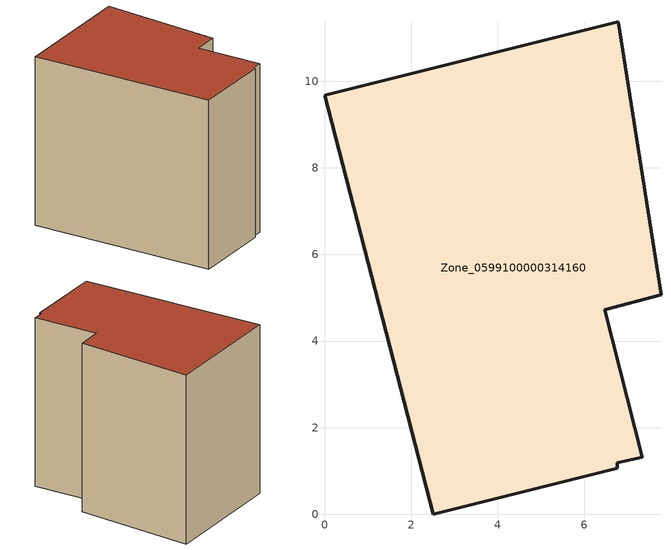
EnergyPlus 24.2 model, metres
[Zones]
Zone_0599100000314160
 floor ground (C_G): 6.76,1.19 6.76,1.06 2.51,0 0,9.67 6.78,11.38 7.77,5.07 6.47,4.72 7.33,1.32 z0
 wall outside (C_F): 6.78,11.38 0,9.67 2.51,0 6.76,1.06 6.76,1.19 7.33,1.32 6.47,4.72 7.77,5.07 6.78,11.38 z0:9.16
 roof outside (C_R): 7.33,1.32 6.47,4.72 7.77,5.07 6.78,11.38 0,9.67 2.51,0 6.76,1.06 6.76,1.19 z9.16
[BUILDING]
Pand.0599100000314160: North Axis=0; Terrain=City; Loads Convergence Tolerance Value=0.04; Temperature Convergence Tolerance Value=0.4; Solar Distribution=FullExterior; Maximum Number of Warmup Days=25; Minimum Number of Warmup Days=1
[Site:Location]
Rotterdam.The.Hague.AP_ZH_NLD Design_Conditions: Latitude=51.96; Longitude=4.45; Time Zone=1; Elevation=-4.5
[SITE:GROUNDTEMPERATURE:BUILDINGSURFACE]
18, 18, 18, 18, 18, 18, 18, 18, 18, 18, 18, 18
[MATERIAL] Thermal Absorptance=0.9; Solar Absorptance=0.7; Visible Absorptance=0.7
Name | Roughness | Thickness | Conductivity | Density | Specific Heat
G.TC.1992-2005 | MediumSmooth | 0.15 | 0.06 | 540 | 1210
F.TC.1992-2005 | Rough | 0.3 | 0.12 | 1920 | 840
R.TC.1992-2005 | MediumRough | 0.2 | 0.08 | 1500 | 1000
[CONSTRUCTION]
C_G: G.TC.1992-2005
C_F: F.TC.1992-2005
C_R: R.TC.1992-2005
[ZONE]
Zone_0599100000314160: Type=1; Multiplier=1; Ceiling Height=Autocalculate; Volume=Autocalculate; Floor Area=autocalculate; Part of Total Floor Area=Yes
[ZONEINFILTRATION:DESIGNFLOWRATE]
Infil_Zone_0599100000314160: Zone or ZoneList or Space or SpaceList=Zone_0599100000314160; Schedule=AlwaysOn; Design Flow Rate Calculation Method=Flow/Area; Flow Rate per Floor Area=0.0015; Constant Term Coefficient=1; Temperature Term Coefficient=0; Velocity Term Coefficient=0; Velocity Squared Term Coefficient=0
[HVACTEMPLATE:ZONE:IDEALLOADSAIRSYSTEM]
Zone_0599100000314160: Maximum Heating Supply Air Temperature=50; Minimum Cooling Supply Air Temperature=13; Maximum Heating Supply Air Humidity Ratio=0.0156; Minimum Cooling Supply Air Humidity Ratio=0.0077; Heating Limit=NoLimit; Cooling Limit=NoLimit; Dehumidification Control Type=ConstantSensibleHeatRatio; Cooling Sensible Heat Ratio=0.7; Dehumidification Setpoint=60; Humidification Control Type=None; Humidification Setpoint=30; Outdoor Air Method=None; Outdoor Air Flow Rate per Person=0.00944; Outdoor Air Flow Rate per Zone Floor Area=0; Outdoor Air Flow Rate per Zone=0; Demand Controlled Ventilation Type=None; Outdoor Air Economizer Type=NoEconomizer; Heat Recovery Type=None; Sensible Heat Recovery Effectiveness=0.7; Latent Heat Recovery Effectiveness=0.65
[ZONECONTROL:THERMOSTAT]
ThermostatControl_Zone_0599100000314160: Zone or ZoneList=Zone_0599100000314160; Control Type Schedule=DualSetpointControlType; Control 1=Thermostat_Zone_0599100000314160; Temperature Difference Between Cutout And Setpoint=0
[THERMOSTATSETPOINT:DUALSETPOINT]
Thermostat_Zone_0599100000314160: Heating Setpoint Temperature Schedule=HeatingSetpoint_Zone_0599100000314160; Cooling Setpoint Temperature Schedule=CoolingSetpoint_Zone_0599100000314160
[SCHEDULE:COMPACT]
HeatingSetpoint_Zone_0599100000314160: Through: 12/31, For: AllDays, Until: 24:00, 21
CoolingSetpoint_Zone_0599100000314160: Through: 12/31, For: AllDays, Until: 24:00, 24
DualSetpointControlType: Through: 12/31, For: AllDays, Until: 24:00, 4
AlwaysOn: Through: 12/31, For: AllDays, Until: 24:00, 1
